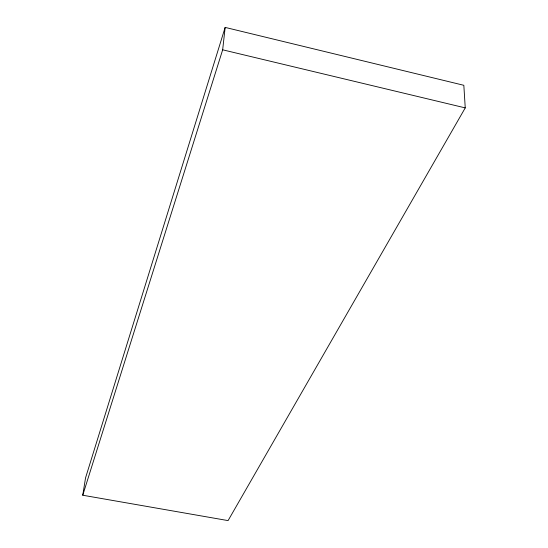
<?xml version="1.0" encoding="UTF-8"?>
<svg xmlns="http://www.w3.org/2000/svg" width="548" height="548" viewBox="0 0 548 548"><rect width="100%" height="100%" fill="white"/><g stroke="black" fill="none" stroke-linecap="round" stroke-linejoin="round"><path stroke-width="0.82" d="M82.755 495.228L222.666 49.813L225.16 27.4L463.834 85.296L465.245 107.888L228.078 520.6L82.755 495.228L85.543 477.911L225.16 27.4M222.666 49.813L465.245 107.888"/></g></svg>
